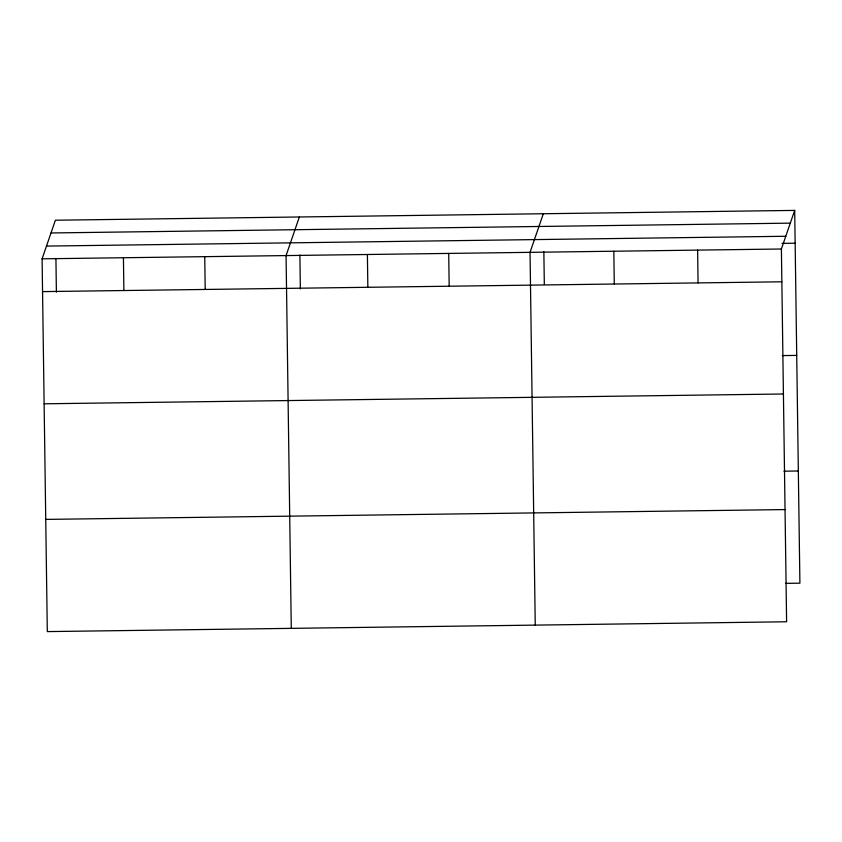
<?xml version="1.0" encoding="UTF-8"?>
<svg xmlns="http://www.w3.org/2000/svg" width="842" height="842" viewBox="0 0 842 842"><rect width="100%" height="100%" fill="white"/><g stroke="black" fill="none" stroke-linecap="round" stroke-linejoin="round"><path stroke-width="1.26" d="M794.69 210.405L781.397 249L786.607 621.775L47.31 631.595L42.1 258.82L55.393 220.225L794.69 210.405L799.9 583.18L785.502 583.369M299.363 216.983L286.07 255.579L291.279 628.353M543.332 213.742L530.039 252.337L535.249 625.111M51.004 232.96L790.312 223.141M46.489 246.085L785.786 236.265M782.06 243.38L795.153 243.201M42.1 258.82L781.397 249M42.563 291.616L781.86 281.796M782.323 355.587L796.721 355.398M44.121 403.802L783.428 393.993M783.934 471.183L798.332 470.994M45.742 519.398L785.039 509.578M697.618 250.116L698.071 282.912M613.829 251.232L614.281 284.028M543.858 251.758L544.321 284.375M448.712 253.421L449.175 286.217M367.396 254.495L367.849 287.29M299.889 255L300.362 288.922M204.743 256.663L205.206 289.459M123.427 257.736L123.879 290.532M55.919 258.241L56.393 292.153"/></g></svg>
